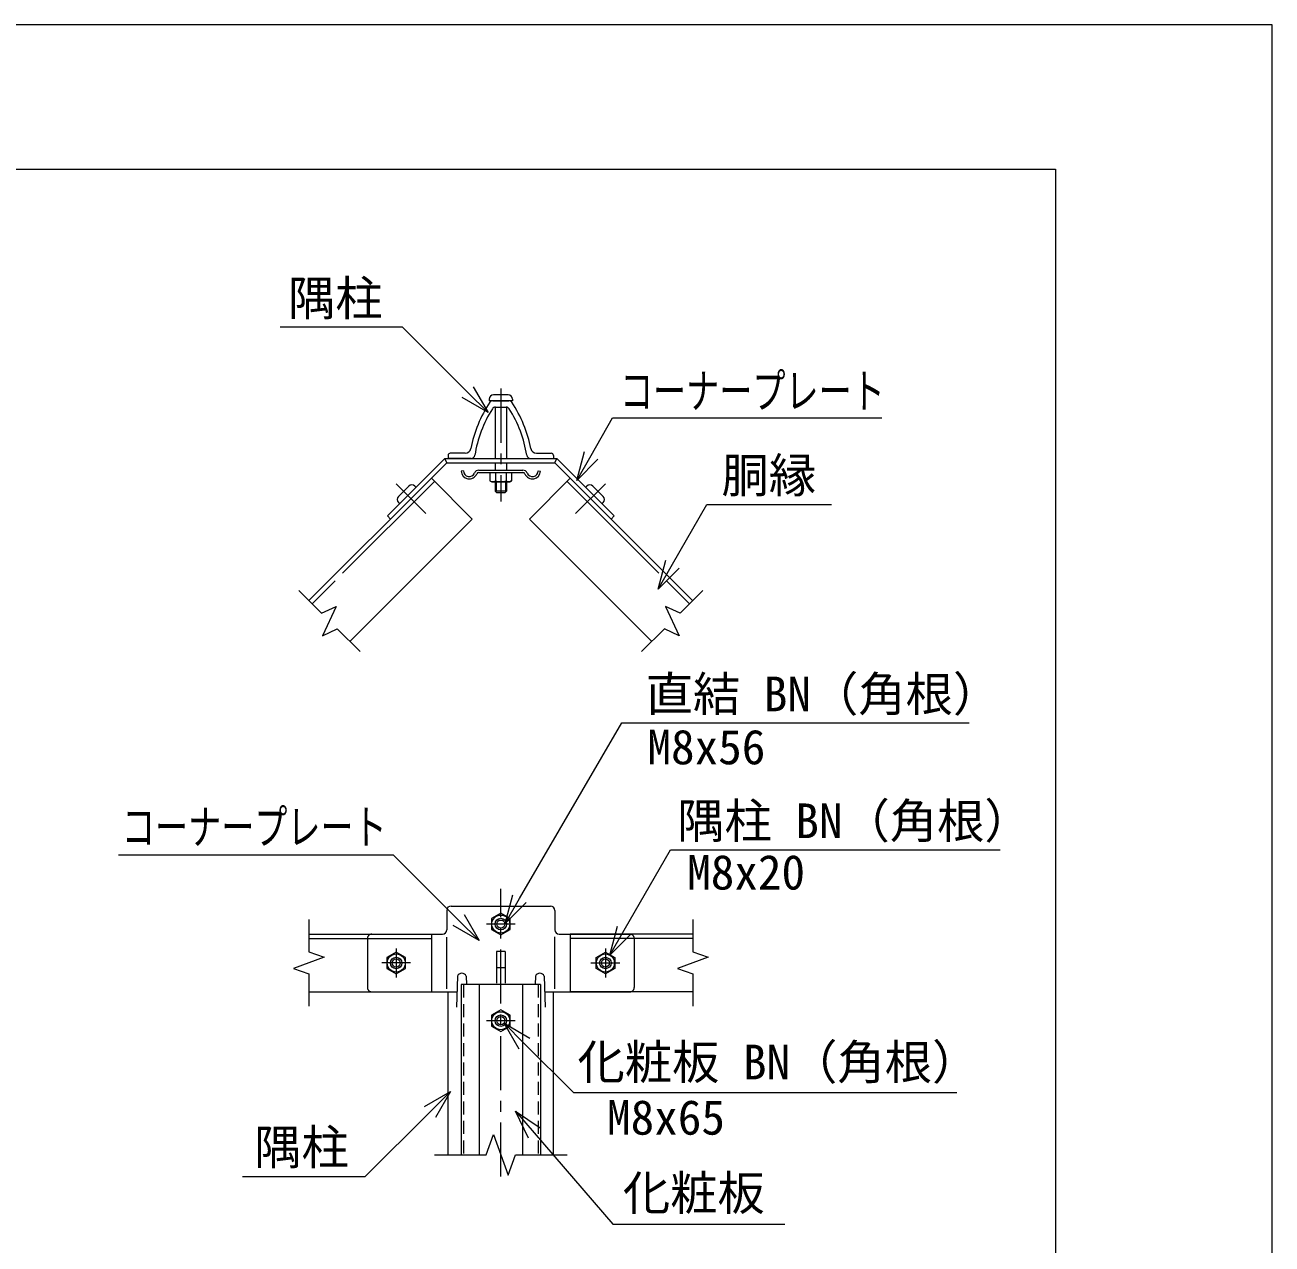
# Model space of a CAD drawing. Units: millimetres, scale not verified. Extents: x -4200 to 4200, y -2970 to 2970.
# Drawn here: x 2471 to 4200, y 1279 to 2970 of the extents above; entities that cross this region are included whole.
import ezdxf
from ezdxf.enums import TextEntityAlignment as Align

# ---------------------------------------------------------------- set-up
doc = ezdxf.new("R2010")
doc.units = ezdxf.units.MM
doc.header["$LTSCALE"] = 15
for name, pattern in [('CHAIN1', [8, 5, -1, 1, -1]), ('DASHED1', [1.8, 1.2, -0.6]), ('LONG_DASHED2', [13, 12, -1])]:
    doc.linetypes.add(name, pattern=pattern)
for name, color, linetype, lineweight in [('0-3_D-STR1', 1, 'Continuous', 9), ('0-4_D-BMK', 2, 'CHAIN1', 9), ('0-5_D-STR-DIM', 7, 'Continuous', 9), ('0-8_0', 7, 'Continuous', 9), ('0-9_D-STR-TXT', 7, 'Continuous', 9), ('0-B_D-STR3', 3, 'Continuous', 9), ('0-D_D-TTL', 2, 'Continuous', 9)]:
    doc.layers.add(name, color=color, linetype=linetype, lineweight=lineweight)
doc.styles.add('ＭＳ ゴシック', font='')
doc.styles.get('ＭＳ ゴシック').set_extended_font_data('MS Gothic')

# ---------------------------------------------------------------- blocks, each defined once
blk = doc.blocks.new('MLeader9')
at = {"layer": '0-8_0'}
blk.add_line((3060.93, 1490.94), (3032.65, 1462.66), dxfattribs=at)
for points in [[(3025.07, 1470.24), (3060.93, 1490.94), (3040.22, 1455.08)], [(3032.65, 1462.66), (2942.43, 1372.44), (2780.03, 1372.44), (2772.83, 1372.44)]]:
    blk.add_lwpolyline(points, dxfattribs=at)
blk = doc.blocks.new('MLeader10')
at = {"layer": '0-9_D-STR-TXT'}
blk.add_line((3150.96, 1463.77), (3177.07, 1433.47), dxfattribs=at)
for points in [[(3168.95, 1426.47), (3150.96, 1463.77), (3185.19, 1440.47)], [(3177.07, 1433.47), (3285.94, 1307.13), (3517.36, 1307.13), (3524.56, 1307.13)]]:
    blk.add_lwpolyline(points, dxfattribs=at)
blk = doc.blocks.new('MLeader11')
at = {"layer": '0-8_0'}
blk.add_line((3100.53, 1700.38), (3072.25, 1728.66), dxfattribs=at)
for points in [[(3072.25, 1728.66), (2982.03, 1818.88), (2607.82, 1818.88), (2600.62, 1818.88)], [(3079.83, 1736.24), (3100.53, 1700.38), (3064.67, 1721.08)]]:
    blk.add_lwpolyline(points, dxfattribs=at)
blk = doc.blocks.new('MLeader12')
at = {"layer": '0-8_0'}
blk.add_line((3113, 2432.51), (3084.72, 2460.79), dxfattribs=at)
for points in [[(3084.72, 2460.79), (2994.5, 2551.01), (2832.1, 2551.01), (2824.9, 2551.01)], [(3092.3, 2468.37), (3113, 2432.51), (3077.14, 2453.21)]]:
    blk.add_lwpolyline(points, dxfattribs=at)
blk = doc.blocks.new('MLeader13')
at = {"layer": '0-8_0'}
blk.add_line((3236.12, 2338.21), (3255.91, 2372.98), dxfattribs=at)
for points in [[(3255.91, 2372.98), (3285.64, 2425.2), (3651.6, 2425.2), (3658.8, 2425.2)], [(3265.22, 2367.67), (3236.12, 2338.21), (3246.59, 2378.28)]]:
    blk.add_lwpolyline(points, dxfattribs=at)
blk = doc.blocks.new('MLeader14')
at = {"layer": '0-8_0'}
blk.add_line((3348.66, 2187.58), (3368.66, 2222.22), dxfattribs=at)
for points in [[(3368.66, 2222.22), (3416.37, 2304.85), (3582.12, 2304.85), (3589.32, 2304.85)], [(3377.94, 2216.86), (3348.66, 2187.58), (3359.38, 2227.58)]]:
    blk.add_lwpolyline(points, dxfattribs=at)
blk = doc.blocks.new('MLeader18')
at = {"layer": '0-8_0'}
blk.add_line((3136.66, 1723.83), (3156.77, 1758.4), dxfattribs=at)
for points in [[(3156.77, 1758.4), (3298.62, 2002.27), (3772.8, 2002.27), (3780, 2002.27)], [(3166.04, 1753.01), (3136.66, 1723.83), (3147.51, 1763.79)]]:
    blk.add_lwpolyline(points, dxfattribs=at)
blk = doc.blocks.new('MLeader19')
at = {"layer": '0-9_D-STR-TXT'}
blk.add_line((3135.22, 1585.58), (3163.5, 1557.3), dxfattribs=at)
for points in [[(3155.93, 1549.72), (3135.22, 1585.58), (3171.08, 1564.88)], [(3163.5, 1557.3), (3231.43, 1489.37), (3755.89, 1489.37), (3763.09, 1489.37)]]:
    blk.add_lwpolyline(points, dxfattribs=at)
blk = doc.blocks.new('MLeader22')
at = {"layer": '0-8_0'}
blk.add_line((3281.92, 1680.25), (3301.9, 1714.9), dxfattribs=at)
for points in [[(3301.9, 1714.9), (3365.97, 1825.98), (3815.74, 1825.98), (3822.94, 1825.98)], [(3311.19, 1709.54), (3281.92, 1680.25), (3292.62, 1720.25)]]:
    blk.add_lwpolyline(points, dxfattribs=at)

msp = doc.modelspace()

# ---------------------------------------------------------------- linework, layer by layer
at = {"layer": '0-3_D-STR1'}
for p, q in [((3119.57, 2448.98), (3141.84, 2448.98)), ((3122.57, 2439.98), (3138.17, 2439.98)), ((3057.71, 2372.98), (3057.71, 2368.98)), ((3057.71, 2372.98), (3057.71, 2368.98)), ((3089.76, 2368.98), (3057.71, 2368.98)), ((3081.22, 2375.98), (3060.71, 2375.98)), ((3171.65, 2368.98), (3203.71, 2368.98)), ((3180.19, 2375.98), (3200.71, 2375.98)), ((3203.71, 2372.98), (3203.71, 2368.98)), ((3078.91, 2351.78), (3075.71, 2351.35)), ((3100.17, 2352.58), (3161.24, 2352.58)), ((3182.51, 2351.78), (3185.71, 2351.35)), ((3034.49, 2341.36), (2864.79, 2171.66)), ((3034.49, 2341.36), (3091.06, 2284.8)), ((3100.18, 2349.38), (3161.23, 2349.38)), ((3226.92, 2341.36), (3396.62, 2171.66)), ((3091.06, 2284.8), (2921.36, 2115.09)), ((2864.6, 1709.19), (3034.49, 1709.19)), ((2864.6, 1703.19), (3034.49, 1703.19)), ((3034.49, 1709.19), (3034.49, 1629.19)), ((3226.92, 1709.19), (3226.92, 1629.19)), ((3396.81, 1709.19), (3226.92, 1709.19)), ((3396.81, 1703.19), (3226.92, 1703.19)), ((3070.71, 1650.95), (3069.21, 1607.95)), ((3082.71, 1650.95), (3083.12, 1639.19)), ((3178.71, 1650.95), (3178.3, 1639.19)), ((3190.71, 1650.95), (3192.21, 1607.95)), ((2864.6, 1629.19), (3034.49, 1629.19)), ((3057.71, 1402.94), (3057.71, 1629.19)), ((3075.71, 1639.19), (3075.71, 1402.94)), ((3185.71, 1639.19), (3075.71, 1639.19)), ((3100.71, 1639.19), (3100.71, 1402.94)), ((3160.71, 1639.19), (3160.71, 1402.94)), ((3185.71, 1639.19), (3185.71, 1402.94)), ((3203.71, 1402.94), (3203.71, 1629.19)), ((3396.81, 1629.19), (3226.92, 1629.19))]:
    msp.add_line(p, q, dxfattribs=at)
at = {"layer": '0-3_D-STR1', "linetype": 'LONG_DASHED2'}
for p, q in [((3038.73, 2337.12), (2869.03, 2167.42)), ((3222.68, 2337.12), (3392.38, 2167.42))]:
    msp.add_line(p, q, dxfattribs=at)
at = {"layer": '0-3_D-STR1', "linetype": 'DASHED1'}
for p, q in [((3078.91, 1639.19), (3078.91, 1402.94)), ((3182.51, 1639.19), (3182.51, 1402.94))]:
    msp.add_line(p, q, dxfattribs=at)
at = {"layer": '0-3_D-STR1'}
msp.add_lwpolyline([(3226.92, 2341.36), (3170.35, 2284.8), (3340.06, 2115.09)], dxfattribs=at)
for centre, radius, start, end in [((3266.62, 2347.28), 181, 146.67148, 168.8028), ((3260.71, 2347.38), 168, 147.4916, 171.15527), ((3119.57, 2443.98), 5, 90, 146.67148), ((3123.25, 2434.98), 5, 90, 147.4916), ((3138.17, 2434.98), 5, 32.5084, 90), ((3141.84, 2443.98), 5, 33.32852, 90), ((3000.71, 2347.38), 168, 8.84473, 32.5084), ((2994.79, 2347.28), 181, 11.1972, 33.32852), ((3060.71, 2372.98), 3, 90, 180), ((3081.22, 2383.98), 8, 270, 348.8028), ((3089.76, 2373.98), 5, 270, 351.15527), ((3171.65, 2373.98), 5, 188.84473, 270), ((3180.19, 2383.98), 8, 191.1972, 270), ((3200.71, 2372.98), 3, 0, 90), ((3086.91, 2351.78), 11.21, 182.19864, 337.12847), ((3086.91, 2351.78), 8, 180, 337.11462), ((3100.17, 2346.18), 6.4, 90, 157.11462), ((3161.24, 2346.18), 6.4, 22.88538, 90), ((3174.51, 2351.78), 11.21, 202.87153, 357.80136), ((3174.51, 2351.78), 8, 202.88538, 0), ((3100.18, 2346.18), 3.2, 90, 157.12847), ((3161.23, 2346.18), 3.2, 22.87153, 90), ((3076.71, 1648.45), 6.5, 22.61986, 157.38014), ((3184.71, 1648.45), 6.5, 22.61986, 157.38014)]:
    msp.add_arc(centre, radius, start, end, dxfattribs=at)
at = {"layer": '0-4_D-BMK'}
for p, q in [((3130.71, 2465.72), (3130.71, 2309.33)), ((2985.46, 2333.83), (3026.96, 2292.33)), ((3275.95, 2333.83), (3234.45, 2292.33)), ((3130.71, 1372.94), (3130.71, 1771.93)), ((3150.71, 1723.19), (3110.71, 1723.19)), ((2985.71, 1689.19), (2985.71, 1649.19)), ((3275.71, 1689.19), (3275.71, 1649.19)), ((3005.71, 1669.19), (2965.71, 1669.19)), ((3255.71, 1669.19), (3295.71, 1669.19)), ((3150.71, 1589.19), (3110.71, 1589.19))]:
    msp.add_line(p, q, dxfattribs=at)
at = {"layer": '0-5_D-STR-DIM'}
for p, q in [((2850.64, 2185.8), (2882.19, 2154.26)), ((3410.77, 2185.8), (3379.22, 2154.26)), ((2882.19, 2154.26), (2902.58, 2163.77)), ((2902.58, 2163.77), (2883.56, 2122.98)), ((2883.56, 2122.98), (2903.95, 2132.49)), ((2903.95, 2132.49), (2935.5, 2100.95)), ((3357.46, 2132.49), (3325.91, 2100.95)), ((2864.6, 1729.45), (2864.6, 1684.84)), ((3396.81, 1729.45), (3396.81, 1684.84)), ((3417.95, 1677.15), (3375.67, 1661.76)), ((3396.81, 1684.84), (3417.95, 1677.15)), ((3375.67, 1661.76), (3396.81, 1654.06)), ((2864.6, 1654.06), (2864.6, 1609.45)), ((3396.81, 1654.06), (3396.81, 1609.45)), ((3038.71, 1402.94), (3110.18, 1402.94)), ((3151.23, 1402.94), (3222.71, 1402.94))]:
    msp.add_line(p, q, dxfattribs=at)
for points in [[(3379.22, 2154.26), (3358.83, 2163.77), (3377.85, 2122.98), (3357.46, 2132.49)], [(2864.6, 1684.84), (2885.75, 1677.15), (2843.46, 1661.76), (2864.6, 1654.06)], [(3110.18, 1402.94), (3120.44, 1431.13), (3140.97, 1374.75), (3151.23, 1402.94)]]:
    msp.add_lwpolyline(points, dxfattribs=at)
at = {"layer": '0-B_D-STR3'}
for p, q in [((3140.71, 2456.98), (3120.71, 2456.98)), ((3114.71, 2450.98), (3114.71, 2448.98)), ((3146.71, 2448.98), (3114.71, 2448.98)), ((3122.71, 2439.95), (3122.71, 2368.98)), ((3138.71, 2439.95), (3138.71, 2368.98)), ((3146.71, 2450.98), (3146.71, 2448.98)), ((3053.05, 2368.98), (2973.4, 2289.32)), ((3055.71, 2362.58), (2977.92, 2284.8)), ((3055.71, 2362.58), (3205.71, 2362.58)), ((3122.71, 2362.58), (3122.71, 2352.58)), ((3138.71, 2362.58), (3138.71, 2352.58)), ((3205.71, 2362.58), (3283.49, 2284.8)), ((3115.69, 2349.38), (3115.69, 2337.83)), ((3115.69, 2349.38), (3145.72, 2349.38)), ((3115.69, 2337.83), (3118.21, 2336.38)), ((3118.21, 2336.38), (3143.21, 2336.38)), ((3122.71, 2336.38), (3122.71, 2323.38)), ((3123.2, 2349.38), (3123.2, 2337.83)), ((3124.21, 2336.38), (3124.21, 2323.38)), ((3137.21, 2336.38), (3137.21, 2323.38)), ((3138.21, 2349.38), (3138.21, 2337.83)), ((3138.71, 2336.38), (3138.71, 2323.38)), ((3145.72, 2337.83), (3143.21, 2336.38)), ((3145.72, 2349.38), (3145.72, 2337.83)), ((3003.1, 2330.33), (2988.95, 2316.19)), ((3011.58, 2330.33), (3013, 2328.92)), ((3136.31, 2320.98), (3125.11, 2320.98)), ((3138.71, 2323.38), (3136.31, 2320.98)), ((3249.83, 2330.33), (3248.41, 2328.92)), ((3258.31, 2330.33), (3272.46, 2316.19)), ((2988.95, 2307.71), (2990.37, 2306.29)), ((3272.46, 2307.71), (3271.04, 2306.29)), ((2977.92, 2284.8), (2973.4, 2289.32)), ((3283.49, 2284.8), (3288.01, 2289.32)), ((3061.71, 1748.19), (3199.71, 1748.19)), ((3055.71, 1742.19), (3055.71, 1715.19)), ((3205.71, 1742.19), (3205.71, 1715.19)), ((2951.71, 1709.19), (3049.71, 1709.19)), ((3055.71, 1633.19), (3055.71, 1705.2)), ((3205.71, 1633.19), (3205.71, 1705.38)), ((3211.71, 1709.19), (3309.71, 1709.19)), ((2985.71, 1684.2), (2972.71, 1676.7)), ((2998.71, 1676.7), (2985.71, 1684.2)), ((3136.71, 1685.19), (3136.71, 1641.14)), ((2972.71, 1676.7), (2972.71, 1661.69)), ((2972.71, 1661.69), (2985.71, 1654.18)), ((2985.71, 1654.18), (2998.71, 1661.69)), ((2998.71, 1661.69), (2998.71, 1676.7)), ((3136.71, 1662.54), (3124.71, 1662.54)), ((2951.71, 1629.19), (3069.95, 1629.19)), ((3191.46, 1629.19), (3309.71, 1629.19)), ((3130.71, 1604.2), (3117.71, 1596.7)), ((3117.71, 1596.7), (3117.71, 1581.69)), ((3143.71, 1596.7), (3130.71, 1604.2)), ((3143.71, 1581.69), (3143.71, 1596.7)), ((3117.71, 1581.69), (3130.71, 1574.18)), ((3130.71, 1574.18), (3143.71, 1581.69))]:
    msp.add_line(p, q, dxfattribs=at)
at = {"layer": '0-B_D-STR3', "linetype": 'LONG_DASHED2'}
for p, q in [((2945.71, 1703.19), (2945.71, 1635.19)), ((3315.71, 1703.19), (3315.71, 1635.19))]:
    msp.add_line(p, q, dxfattribs=at)
at = {"layer": '0-B_D-STR3'}
for points in [[(3055.71, 2362.58), (3053.05, 2368.98), (3208.36, 2368.98)], [(3205.71, 2362.58), (3208.36, 2368.98), (3288.01, 2289.32)], [(3138.71, 2323.38), (3122.71, 2323.38), (3125.11, 2320.98)], [(3136.71, 1685.19), (3124.71, 1685.19), (3124.71, 1641.14)]]:
    msp.add_lwpolyline(points, dxfattribs=at)
for points in [[(3143.71, 1730.7), (3130.71, 1738.2), (3117.71, 1730.7), (3117.71, 1715.69), (3130.71, 1708.18), (3143.71, 1715.69)], [(3262.71, 1676.7), (3275.71, 1684.2), (3288.71, 1676.7), (3288.71, 1661.69), (3275.71, 1654.18), (3262.71, 1661.69)]]:
    msp.add_lwpolyline(points, close=True, dxfattribs=at)
for centre, radius in [((3130.71, 1723.19), 12.5), ((3130.71, 1723.19), 8), ((3130.71, 1723.19), 5.6), ((2985.71, 1669.19), 12.5), ((2985.71, 1669.19), 8), ((3275.71, 1669.19), 12.5), ((3275.71, 1669.19), 8), ((2985.71, 1669.19), 5.6), ((3275.71, 1669.19), 5.6), ((3130.71, 1589.19), 12.5), ((3130.71, 1589.19), 8), ((3130.71, 1589.19), 5.6)]:
    msp.add_circle(centre, radius, dxfattribs=at)
for centre, radius, start, end in [((3120.71, 2450.98), 6, 90, 180), ((3140.71, 2450.98), 6, 0, 90), ((3119.45, 2343.31), 6.64, 235.61585, 304.38416), ((3130.71, 2361.5), 24.84, 252.4121, 287.5879), ((3141.96, 2343.31), 6.64, 235.61586, 304.38414), ((3007.34, 2326.09), 6, 45, 135), ((3254.07, 2326.09), 6, 45, 135), ((2993.2, 2311.95), 6, 135, 225), ((3268.21, 2311.95), 6, 315, 45), ((3061.71, 1742.19), 6, 90, 180), ((3199.71, 1742.19), 6, 0, 90), ((3049.71, 1715.19), 6, 270, 0), ((3211.71, 1715.19), 6, 180, 270)]:
    msp.add_arc(centre, radius, start, end, dxfattribs=at)
at = {"layer": '0-B_D-STR3', "linetype": 'LONG_DASHED2'}
for centre, start, end in [((2951.71, 1703.19), 90, 180), ((3309.71, 1703.19), 0, 90), ((2951.71, 1635.19), 180, 270), ((3309.71, 1635.19), 270, 0)]:
    msp.add_arc(centre, 6, start, end, dxfattribs=at)
at = {"layer": '0-D_D-TTL', "color": 7}
msp.add_lwpolyline([(-4200.15, -2969.98), (4199.85, -2969.98), (4199.85, 2970.02), (-4200.15, 2970.02)], close=True, dxfattribs=at)
at = {"layer": '0-D_D-TTL'}
msp.add_lwpolyline([(-3900.15, 2770.02), (3899.85, 2770.02), (3899.85, -2769.98), (-3900.15, -2769.98)], close=True, dxfattribs=at)

# ---------------------------------------------------------------- block references
at = {"layer": '0-8_0'}
for name in ['MLeader12', 'MLeader13', 'MLeader14', 'MLeader18', 'MLeader11', 'MLeader22', 'MLeader9']:
    msp.add_blockref(name, (0, 0), dxfattribs=at)
at = {"layer": '0-9_D-STR-TXT'}
for name in ['MLeader19', 'MLeader10']:
    msp.add_blockref(name, (0, 0), dxfattribs=at)

# ---------------------------------------------------------------- texts
at = {"layer": '0-9_D-STR-TXT', "style": 'ＭＳ ゴシック'}
for s, p in [('隅柱', (2835.79, 2552.66)), ('胴縁', (3436.67, 2307.08)), ('直結 BN（角根）', (3331.53, 2003.82)), ('M8x56', (3333.95, 1930.32)), ('隅柱 BN（角根）', (3375.19, 1827.9)), ('M8x20', (3389.04, 1756.65)), ('化粧板 BN（角根）', (3237.03, 1493.4)), ('M8x65', (3277.96, 1416.71)), ('隅柱', (2788.77, 1375.36)), ('化粧板', (3299.95, 1311.91))]:
    msp.add_text(s, height=48.06, dxfattribs=at).set_placement(p, align=Align.BOTTOM_LEFT)
at = {"layer": '0-9_D-STR-TXT', "style": 'ＭＳ ゴシック', "width": 0.7}
for p in [(3295.91, 2424.23), (2605.38, 1819.56)]:
    msp.add_text('コーナープレート', height=48.06, dxfattribs=at).set_placement(p, align=Align.BOTTOM_LEFT)

doc.saveas('drawing.dxf')
